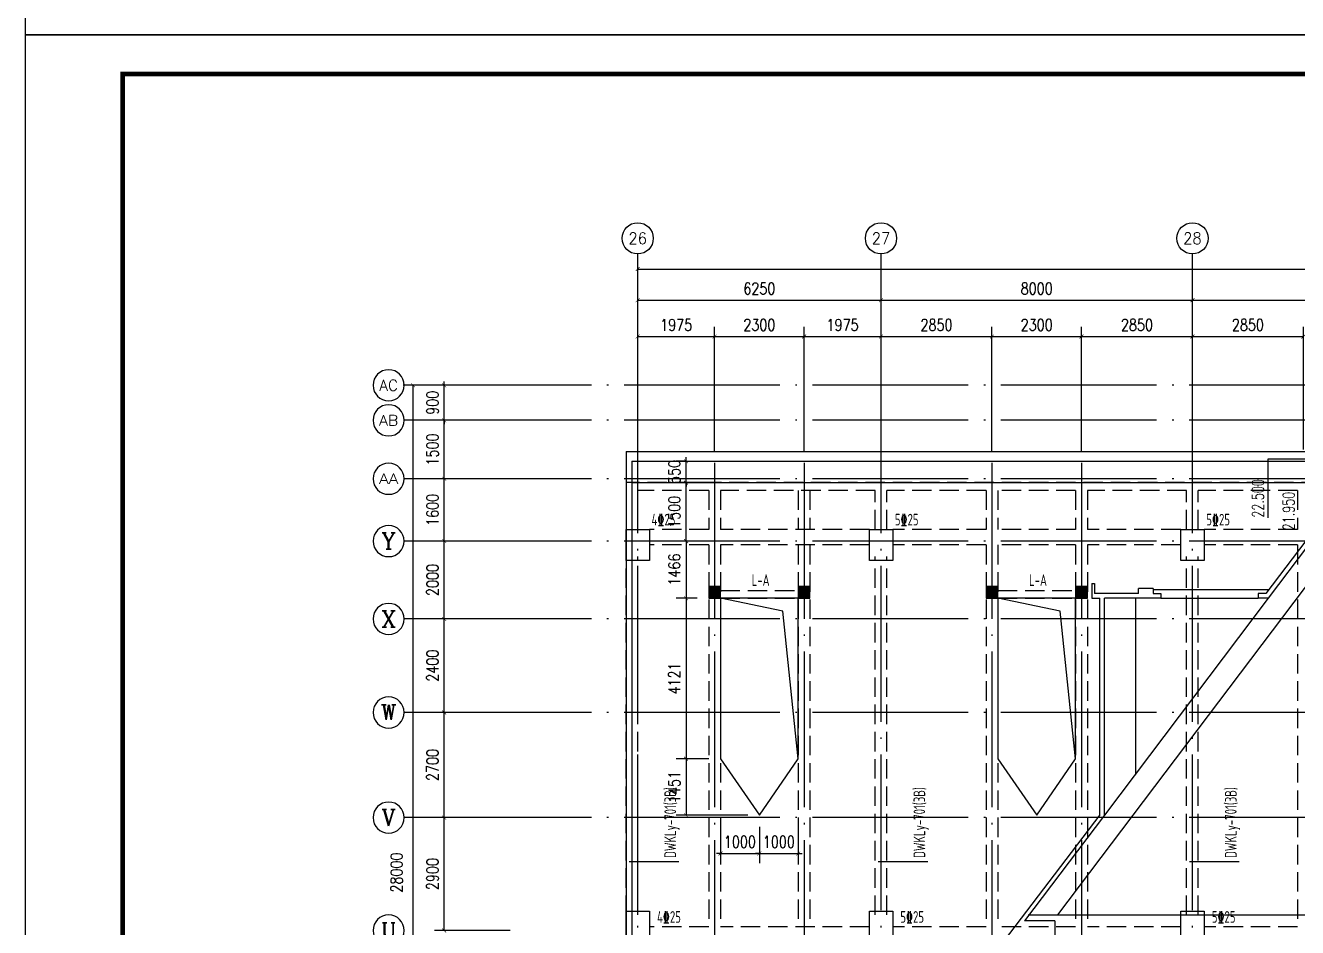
# Model space of a CAD drawing. Header units: millimetres. Extents: x 2998490 to 15040601, y 444546 to 7822218.
# Drawn here: x 14841995 to 14874672, y 7462848 to 7486009 of the extents above; entities that cross this region are included whole.
import ezdxf
from ezdxf.enums import TextEntityAlignment as Align

# ---------------------------------------------------------------- set-up
doc = ezdxf.new("R2010")
doc.units = ezdxf.units.MM
doc.header["$LTSCALE"] = 2000
doc.linetypes.add('DASH', pattern=[0.35, 0.25, -0.1])
doc.linetypes.add('DOTE', pattern=[2.42, 2, -0.2, 0.02, -0.2])
for name, color, linetype in [('3-AXIS', 3, 'Continuous'), ('3-AXIS_TEXT', 7, 'Continuous'), ('3-ban', 84, 'Continuous'), ('3-column-DOWN', 232, 'Continuous'), ('3-dote', 43, 'DOTE'), ('3-liang-rein-X', 54, 'Continuous'), ('3-liang-R截面-X', 50, 'Continuous'), ('3-liang-R截面-Y', 70, 'Continuous'), ('3-liang-s-1', 44, 'Continuous'), ('3-liang-xu', 120, 'DASH'), ('AXIS', 3, 'Continuous'), ('AXIS_TEXT', 7, 'Continuous'), ('图框', 7, 'Continuous')]:
    doc.layers.add(name, color=color, linetype=linetype)
doc.layers.add('3-零部件', color=73, linetype='Continuous', lineweight=5)
doc.styles.add('_TCH_AXIS', font='COMPLEX', dxfattribs={"bigfont": 'GBCBIG'})
doc.styles.add('_TCH_DIM', font='SIMPLEX', dxfattribs={"bigfont": 'GBCBIG'})
doc.styles.add('COMPLEX', font='COMPLEX')
doc.styles.add('DIM_FONT', font='SIMPLEX', dxfattribs={"width": 0.8, "bigfont": 'HZTXT'})
doc.styles.add('TSSD_Rein', font='Tssdeng.shx', dxfattribs={"width": 0.7, "bigfont": 'hztxt.shx'})
doc.dimstyles.new('DIMN100', dxfattribs={"dimtxt": 300, "dimasz": 100, "dimexe": 250, "dimexo": 300, "dimgap": 150, "dimtad": 1, "dimdec": 0, "dimzin": 0, "dimdsep": 46, "dimtxsty": 'DIM_FONT', "dimblk": 'ARCHTICK', "dimcen": 0.09, "dimclrt": 7, "dimazin": 2, "dimtfac": 1, "dimtdec": 0, "dimtix": 1, "dimtmove": 2, "dimatfit": 3, "dimldrblk": 'ARCHTICK', "dimfxl": 0, "dimtolj": 1, "dimtzin": 0, "dimarcsym": 0})

# ---------------------------------------------------------------- blocks, each defined once
blk = doc.blocks.new('TJAD_TK_A0')
at = {"layer": '图框'}
for p, q in [((2162, 399.3), (973, 399.3)), ((973, -441.7), (973, 399.3)), ((973, -441.7), (2162, -441.7))]:
    blk.add_line(p, q, dxfattribs=at)
at = {"layer": '图框', "const_width": 1.2}
blk.add_lwpolyline([(2152, -431.7), (2152, 389.3), (998, 389.3), (998, -431.7)], close=True, dxfattribs=at)
blk = doc.blocks.new('_ArchTick')
at = {"color": 0, "linetype": 'ByBlock', "const_width": 0.15}
blk.add_lwpolyline([(-0.5, -0.5), (0.5, 0.5)], dxfattribs=at)
blk = doc.blocks.new('*D717')
at = {"layer": 'AXIS', "color": 0, "lineweight": -2}
for p, q in [((14854449, 7465670), (14852501, 7465670)), ((14852751, 7462771), (14852751, 7465670)), ((14854449, 7462771), (14852501, 7462771))]:
    blk.add_line(p, q, dxfattribs=at)
at = {"layer": 'Defpoints', "color": 0}
for p in [(14852751, 7465670), (14854749, 7465670), (14854749, 7462771)]:
    blk.add_point(p, dxfattribs=at)
at = {"layer": 'AXIS', "color": 0, "lineweight": -2, "xscale": 100, "yscale": 100, "zscale": 100}
for p, rotation in [((14852751, 7465670), 90), ((14852751, 7462771), 270)]:
    blk.add_blockref('_ArchTick', p, dxfattribs=dict(at, rotation=rotation))
at = {"layer": 'AXIS', "color": 7, "insert": (14852451, 7464221), "char_height": 300, "attachment_point": 5, "rotation": 90, "style": 'DIM_FONT'}
blk.add_mtext('\\A1;2900', dxfattribs=at)
blk = doc.blocks.new('*D718')
at = {"layer": 'AXIS', "color": 0, "lineweight": -2}
for p, q in [((14854449, 7468371), (14852501, 7468371)), ((14852751, 7465670), (14852751, 7468371)), ((14854449, 7465670), (14852501, 7465670))]:
    blk.add_line(p, q, dxfattribs=at)
at = {"layer": 'Defpoints', "color": 0}
for p in [(14852751, 7468371), (14854749, 7468371), (14854749, 7465670)]:
    blk.add_point(p, dxfattribs=at)
at = {"layer": 'AXIS', "color": 0, "lineweight": -2, "xscale": 100, "yscale": 100, "zscale": 100}
for p, rotation in [((14852751, 7468371), 90), ((14852751, 7465670), 270)]:
    blk.add_blockref('_ArchTick', p, dxfattribs=dict(at, rotation=rotation))
at = {"layer": 'AXIS', "color": 7, "insert": (14852451, 7467021), "char_height": 300, "attachment_point": 5, "rotation": 90, "style": 'DIM_FONT'}
blk.add_mtext('\\A1;2700', dxfattribs=at)
blk = doc.blocks.new('*D719')
at = {"layer": 'AXIS', "color": 0, "lineweight": -2}
for p, q in [((14854449, 7470771), (14852501, 7470771)), ((14852751, 7468371), (14852751, 7470771)), ((14854449, 7468371), (14852501, 7468371))]:
    blk.add_line(p, q, dxfattribs=at)
at = {"layer": 'Defpoints', "color": 0}
for p in [(14852751, 7470771), (14854749, 7470771), (14854749, 7468371)]:
    blk.add_point(p, dxfattribs=at)
at = {"layer": 'AXIS', "color": 0, "lineweight": -2, "xscale": 100, "yscale": 100, "zscale": 100}
for p, rotation in [((14852751, 7470771), 90), ((14852751, 7468371), 270)]:
    blk.add_blockref('_ArchTick', p, dxfattribs=dict(at, rotation=rotation))
at = {"layer": 'AXIS', "color": 7, "insert": (14852451, 7469571), "char_height": 300, "attachment_point": 5, "rotation": 90, "style": 'DIM_FONT'}
blk.add_mtext('\\A1;2400', dxfattribs=at)
blk = doc.blocks.new('*D720')
at = {"layer": 'AXIS', "color": 0, "lineweight": -2}
for p, q in [((14854449, 7472771), (14852501, 7472771)), ((14852751, 7470771), (14852751, 7472771)), ((14854449, 7470771), (14852501, 7470771))]:
    blk.add_line(p, q, dxfattribs=at)
at = {"layer": 'Defpoints', "color": 0}
for p in [(14852751, 7472771), (14854749, 7472771), (14854749, 7470771)]:
    blk.add_point(p, dxfattribs=at)
at = {"layer": 'AXIS', "color": 0, "lineweight": -2, "xscale": 100, "yscale": 100, "zscale": 100}
for p, rotation in [((14852751, 7472771), 90), ((14852751, 7470771), 270)]:
    blk.add_blockref('_ArchTick', p, dxfattribs=dict(at, rotation=rotation))
at = {"layer": 'AXIS', "color": 7, "insert": (14852451, 7471771), "char_height": 300, "attachment_point": 5, "rotation": 90, "style": 'DIM_FONT'}
blk.add_mtext('\\A1;2000', dxfattribs=at)
blk = doc.blocks.new('*D721')
at = {"layer": 'AXIS', "color": 0, "lineweight": -2}
for p, q in [((14854449, 7474371), (14852501, 7474371)), ((14852751, 7472771), (14852751, 7474371)), ((14854449, 7472771), (14852501, 7472771))]:
    blk.add_line(p, q, dxfattribs=at)
at = {"layer": 'Defpoints', "color": 0}
for p in [(14852751, 7474371), (14854749, 7474371), (14854749, 7472771)]:
    blk.add_point(p, dxfattribs=at)
at = {"layer": 'AXIS', "color": 0, "lineweight": -2, "xscale": 100, "yscale": 100, "zscale": 100}
for p, rotation in [((14852751, 7474371), 90), ((14852751, 7472771), 270)]:
    blk.add_blockref('_ArchTick', p, dxfattribs=dict(at, rotation=rotation))
at = {"layer": 'AXIS', "color": 7, "insert": (14852451, 7473571), "char_height": 300, "attachment_point": 5, "rotation": 90, "style": 'DIM_FONT'}
blk.add_mtext('\\A1;1600', dxfattribs=at)
blk = doc.blocks.new('*D722')
at = {"layer": 'AXIS', "color": 0, "lineweight": -2}
for p, q in [((14854449, 7475871), (14852501, 7475871)), ((14852751, 7474371), (14852751, 7475871)), ((14854449, 7474371), (14852501, 7474371))]:
    blk.add_line(p, q, dxfattribs=at)
at = {"layer": 'Defpoints', "color": 0}
for p in [(14852751, 7475871), (14854749, 7475871), (14854749, 7474371)]:
    blk.add_point(p, dxfattribs=at)
at = {"layer": 'AXIS', "color": 0, "lineweight": -2, "xscale": 100, "yscale": 100, "zscale": 100}
for p, rotation in [((14852751, 7475871), 90), ((14852751, 7474371), 270)]:
    blk.add_blockref('_ArchTick', p, dxfattribs=dict(at, rotation=rotation))
at = {"layer": 'AXIS', "color": 7, "insert": (14852451, 7475121), "char_height": 300, "attachment_point": 5, "rotation": 90, "style": 'DIM_FONT'}
blk.add_mtext('\\A1;1500', dxfattribs=at)
blk = doc.blocks.new('*D723')
at = {"layer": 'AXIS', "color": 0, "lineweight": -2}
for p, q in [((14854449, 7476771), (14852501, 7476771)), ((14852751, 7476771), (14852751, 7476871)), ((14852751, 7475871), (14852751, 7476771)), ((14854449, 7475871), (14852501, 7475871)), ((14852751, 7475871), (14852751, 7475771))]:
    blk.add_line(p, q, dxfattribs=at)
at = {"layer": 'Defpoints', "color": 0}
for p in [(14852751, 7476771), (14854749, 7476771), (14854749, 7475871)]:
    blk.add_point(p, dxfattribs=at)
at = {"layer": 'AXIS', "color": 0, "lineweight": -2, "xscale": 100, "yscale": 100, "zscale": 100}
for p, rotation in [((14852751, 7476771), 270), ((14852751, 7475871), 90)]:
    blk.add_blockref('_ArchTick', p, dxfattribs=dict(at, rotation=rotation))
at = {"layer": 'AXIS', "color": 7, "insert": (14852451, 7476321), "char_height": 300, "attachment_point": 5, "rotation": 90, "style": 'DIM_FONT'}
blk.add_mtext('\\A1;900', dxfattribs=at)
blk = doc.blocks.new('*D724')
at = {"layer": 'AXIS', "color": 0, "lineweight": -2}
for p, q in [((14855249, 7476771), (14851701, 7476771)), ((14851951, 7448771), (14851951, 7476771)), ((14855249, 7448771), (14851701, 7448771))]:
    blk.add_line(p, q, dxfattribs=at)
at = {"layer": 'Defpoints', "color": 0}
for p in [(14851951, 7476771), (14855549, 7476771), (14855549, 7448771)]:
    blk.add_point(p, dxfattribs=at)
at = {"layer": 'AXIS', "color": 0, "lineweight": -2, "xscale": 100, "yscale": 100, "zscale": 100}
for p, rotation in [((14851951, 7476771), 90), ((14851951, 7448771), 270)]:
    blk.add_blockref('_ArchTick', p, dxfattribs=dict(at, rotation=rotation))
at = {"layer": 'AXIS', "color": 7, "insert": (14851528, 7464260), "char_height": 300, "attachment_point": 5, "rotation": 90, "style": 'DIM_FONT'}
blk.add_mtext('\\A1;28000', dxfattribs=at)
blk = doc.blocks.new('*D725')
at = {"layer": 'AXIS', "color": 0, "lineweight": -2}
for p, q in [((14857722, 7477814), (14857722, 7479205)), ((14857722, 7478955), (14863972, 7478955)), ((14863972, 7477814), (14863972, 7479205))]:
    blk.add_line(p, q, dxfattribs=at)
at = {"layer": 'Defpoints', "color": 0}
for p in [(14863972, 7478955), (14857722, 7477514), (14863972, 7477514)]:
    blk.add_point(p, dxfattribs=at)
at = {"layer": 'AXIS', "color": 0, "lineweight": -2, "xscale": 100, "yscale": 100, "zscale": 100, "rotation": 180}
blk.add_blockref('_ArchTick', (14857722, 7478955), dxfattribs=at)
at = {"layer": 'AXIS', "color": 0, "lineweight": -2, "xscale": 100, "yscale": 100, "zscale": 100}
blk.add_blockref('_ArchTick', (14863972, 7478955), dxfattribs=at)
at = {"layer": 'AXIS', "color": 7, "insert": (14860847, 7479255), "char_height": 300, "attachment_point": 5, "style": 'DIM_FONT'}
blk.add_mtext('\\A1;6250', dxfattribs=at)
blk = doc.blocks.new('*D726')
at = {"layer": 'AXIS', "color": 0, "lineweight": -2}
for p, q in [((14863972, 7477814), (14863972, 7479205)), ((14863972, 7478955), (14871972, 7478955)), ((14871972, 7477814), (14871972, 7479205))]:
    blk.add_line(p, q, dxfattribs=at)
at = {"layer": 'Defpoints', "color": 0}
for p in [(14871972, 7478955), (14863972, 7477514), (14871972, 7477514)]:
    blk.add_point(p, dxfattribs=at)
at = {"layer": 'AXIS', "color": 0, "lineweight": -2, "xscale": 100, "yscale": 100, "zscale": 100, "rotation": 180}
blk.add_blockref('_ArchTick', (14863972, 7478955), dxfattribs=at)
at = {"layer": 'AXIS', "color": 0, "lineweight": -2, "xscale": 100, "yscale": 100, "zscale": 100}
blk.add_blockref('_ArchTick', (14871972, 7478955), dxfattribs=at)
at = {"layer": 'AXIS', "color": 7, "insert": (14867972, 7479255), "char_height": 300, "attachment_point": 5, "style": 'DIM_FONT'}
blk.add_mtext('\\A1;8000', dxfattribs=at)
blk = doc.blocks.new('*D727')
at = {"layer": 'AXIS', "color": 0, "lineweight": -2}
for p, q in [((14871972, 7477814), (14871972, 7479205)), ((14871972, 7478955), (14879972, 7478955)), ((14879972, 7477814), (14879972, 7479205))]:
    blk.add_line(p, q, dxfattribs=at)
at = {"layer": 'Defpoints', "color": 0}
for p in [(14879972, 7478955), (14871972, 7477514), (14879972, 7477514)]:
    blk.add_point(p, dxfattribs=at)
at = {"layer": 'AXIS', "color": 0, "lineweight": -2, "xscale": 100, "yscale": 100, "zscale": 100, "rotation": 180}
blk.add_blockref('_ArchTick', (14871972, 7478955), dxfattribs=at)
at = {"layer": 'AXIS', "color": 0, "lineweight": -2, "xscale": 100, "yscale": 100, "zscale": 100}
blk.add_blockref('_ArchTick', (14879972, 7478955), dxfattribs=at)
at = {"layer": 'AXIS', "color": 7, "insert": (14875972, 7479255), "char_height": 300, "attachment_point": 5, "style": 'DIM_FONT'}
blk.add_mtext('\\A1;8000', dxfattribs=at)
blk = doc.blocks.new('*D739')
at = {"layer": 'AXIS', "color": 0, "lineweight": -2}
for p, q in [((14857722, 7477014), (14857722, 7480005)), ((14933972, 7477014), (14933972, 7480005)), ((14857722, 7479755), (14933972, 7479755))]:
    blk.add_line(p, q, dxfattribs=at)
at = {"layer": 'Defpoints', "color": 0}
for p in [(14933972, 7479755), (14857722, 7476714), (14933972, 7476714)]:
    blk.add_point(p, dxfattribs=at)
at = {"layer": 'AXIS', "color": 0, "lineweight": -2, "xscale": 100, "yscale": 100, "zscale": 100, "rotation": 180}
blk.add_blockref('_ArchTick', (14857722, 7479755), dxfattribs=at)
at = {"layer": 'AXIS', "color": 0, "lineweight": -2, "xscale": 100, "yscale": 100, "zscale": 100}
blk.add_blockref('_ArchTick', (14933972, 7479755), dxfattribs=at)
at = {"layer": 'AXIS', "color": 7, "insert": (14895847, 7480055), "char_height": 300, "attachment_point": 5, "style": 'DIM_FONT'}
blk.add_mtext('\\A1;76250', dxfattribs=at)
blk = doc.blocks.new('_AXISO')
blk.add_circle((0, 0), 0.5)
at = {"layer": '3-AXIS_TEXT', "style": 'COMPLEX', "width": 1.041667}
blk.add_attdef('A', text='', height=0.56, dxfattribs=at).set_placement((-0.25, -0.28), (0.25, -0.28), align=Align.FIT)
blk = doc.blocks.new('*D876')
at = {"layer": '3-ban', "color": 0, "lineweight": -2}
for p, q in [((14859241, 7472771), (14858714, 7472771)), ((14858964, 7472771), (14858964, 7471304)), ((14859247, 7471304), (14858714, 7471304))]:
    blk.add_line(p, q, dxfattribs=at)
at = {"layer": 'Defpoints', "color": 0}
for p in [(14859541, 7472771), (14858964, 7471304), (14859547, 7471304)]:
    blk.add_point(p, dxfattribs=at)
at = {"layer": '3-ban', "color": 0, "lineweight": -2, "xscale": 100, "yscale": 100, "zscale": 100}
for p, rotation in [((14858964, 7472771), 90), ((14858964, 7471304), 270)]:
    blk.add_blockref('_ArchTick', p, dxfattribs=dict(at, rotation=rotation))
at = {"layer": '3-ban', "color": 7, "insert": (14858664, 7472038), "char_height": 300, "attachment_point": 5, "rotation": 90, "style": 'DIM_FONT'}
blk.add_mtext('\\A1;1466', dxfattribs=at)
blk = doc.blocks.new('*D877')
at = {"layer": '3-ban', "color": 0, "lineweight": -2}
for p, q in [((14859247, 7471304), (14858714, 7471304)), ((14858964, 7471304), (14858964, 7467183)), ((14859547, 7467183), (14858714, 7467183))]:
    blk.add_line(p, q, dxfattribs=at)
at = {"layer": 'Defpoints', "color": 0}
for p in [(14859547, 7471304), (14858964, 7467183), (14859847, 7467183)]:
    blk.add_point(p, dxfattribs=at)
at = {"layer": '3-ban', "color": 0, "lineweight": -2, "xscale": 100, "yscale": 100, "zscale": 100}
for p, rotation in [((14858964, 7471304), 90), ((14858964, 7467183), 270)]:
    blk.add_blockref('_ArchTick', p, dxfattribs=dict(at, rotation=rotation))
at = {"layer": '3-ban', "color": 7, "insert": (14858664, 7469244), "char_height": 300, "attachment_point": 5, "rotation": 90, "style": 'DIM_FONT'}
blk.add_mtext('\\A1;4121', dxfattribs=at)
blk = doc.blocks.new('*D878')
at = {"layer": '3-ban', "color": 0, "lineweight": -2}
for p, q in [((14859547, 7467183), (14858714, 7467183)), ((14858964, 7467183), (14858964, 7465732)), ((14860547, 7465732), (14858714, 7465732))]:
    blk.add_line(p, q, dxfattribs=at)
at = {"layer": 'Defpoints', "color": 0}
for p in [(14859847, 7467183), (14858964, 7465732), (14860847, 7465732)]:
    blk.add_point(p, dxfattribs=at)
at = {"layer": '3-ban', "color": 0, "lineweight": -2, "xscale": 100, "yscale": 100, "zscale": 100}
for p, rotation in [((14858964, 7467183), 90), ((14858964, 7465732), 270)]:
    blk.add_blockref('_ArchTick', p, dxfattribs=dict(at, rotation=rotation))
at = {"layer": '3-ban', "color": 7, "insert": (14858664, 7466458), "char_height": 300, "attachment_point": 5, "rotation": 90, "style": 'DIM_FONT'}
blk.add_mtext('\\A1;1451', dxfattribs=at)
blk = doc.blocks.new('*D879')
at = {"layer": '3-ban', "color": 0, "lineweight": -2}
for p, q in [((14859847, 7465432), (14859847, 7464499)), ((14860847, 7465432), (14860847, 7464499)), ((14859847, 7464749), (14859747, 7464749)), ((14859847, 7464749), (14860847, 7464749)), ((14860847, 7464749), (14860947, 7464749))]:
    blk.add_line(p, q, dxfattribs=at)
at = {"layer": 'Defpoints', "color": 0}
for p in [(14859847, 7465732), (14860847, 7465732), (14860847, 7464749)]:
    blk.add_point(p, dxfattribs=at)
at = {"layer": '3-ban', "color": 0, "lineweight": -2, "xscale": 100, "yscale": 100, "zscale": 100}
blk.add_blockref('_ArchTick', (14859847, 7464749), dxfattribs=at)
at = {"layer": '3-ban', "color": 0, "lineweight": -2, "xscale": 100, "yscale": 100, "zscale": 100, "rotation": 180}
blk.add_blockref('_ArchTick', (14860847, 7464749), dxfattribs=at)
at = {"layer": '3-ban', "color": 7, "insert": (14860347, 7465049), "char_height": 300, "attachment_point": 5, "style": 'DIM_FONT'}
blk.add_mtext('\\A1;1000', dxfattribs=at)
blk = doc.blocks.new('*D880')
at = {"layer": '3-ban', "color": 0, "lineweight": -2}
for p, q in [((14860847, 7465432), (14860847, 7464499)), ((14861847, 7465202), (14861847, 7464499)), ((14860847, 7464749), (14860747, 7464749)), ((14860847, 7464749), (14861847, 7464749)), ((14861847, 7464749), (14861947, 7464749))]:
    blk.add_line(p, q, dxfattribs=at)
at = {"layer": 'Defpoints', "color": 0}
for p in [(14860847, 7465732), (14861847, 7465502), (14861847, 7464749)]:
    blk.add_point(p, dxfattribs=at)
at = {"layer": '3-ban', "color": 0, "lineweight": -2, "xscale": 100, "yscale": 100, "zscale": 100}
blk.add_blockref('_ArchTick', (14860847, 7464749), dxfattribs=at)
at = {"layer": '3-ban', "color": 0, "lineweight": -2, "xscale": 100, "yscale": 100, "zscale": 100, "rotation": 180}
blk.add_blockref('_ArchTick', (14861847, 7464749), dxfattribs=at)
at = {"layer": '3-ban', "color": 7, "insert": (14861347, 7465049), "char_height": 300, "attachment_point": 5, "style": 'DIM_FONT'}
blk.add_mtext('\\A1;1000', dxfattribs=at)
blk = doc.blocks.new('*D1574')
at = {"layer": '3-零部件', "color": 0, "lineweight": -2}
for p, q in [((14857722, 7476171), (14857722, 7478272)), ((14857722, 7478022), (14859697, 7478022)), ((14859697, 7475076), (14859697, 7478272))]:
    blk.add_line(p, q, dxfattribs=at)
at = {"layer": 'Defpoints', "color": 0}
for p in [(14859697, 7478022), (14857722, 7475871), (14859697, 7474776)]:
    blk.add_point(p, dxfattribs=at)
at = {"layer": '3-零部件', "color": 0, "lineweight": -2, "xscale": 100, "yscale": 100, "zscale": 100, "rotation": 180}
blk.add_blockref('_ArchTick', (14857722, 7478022), dxfattribs=at)
at = {"layer": '3-零部件', "color": 0, "lineweight": -2, "xscale": 100, "yscale": 100, "zscale": 100}
blk.add_blockref('_ArchTick', (14859697, 7478022), dxfattribs=at)
at = {"layer": '3-零部件', "color": 7, "insert": (14858710, 7478322), "char_height": 300, "attachment_point": 5, "style": 'DIM_FONT'}
blk.add_mtext('\\A1;1975', dxfattribs=at)
blk = doc.blocks.new('*D1575')
at = {"layer": '3-零部件', "color": 0, "lineweight": -2}
for p, q in [((14859697, 7475076), (14859697, 7478272)), ((14859697, 7478022), (14861997, 7478022)), ((14861997, 7475076), (14861997, 7478272))]:
    blk.add_line(p, q, dxfattribs=at)
at = {"layer": 'Defpoints', "color": 0}
for p in [(14861997, 7478022), (14859697, 7474776), (14861997, 7474776)]:
    blk.add_point(p, dxfattribs=at)
at = {"layer": '3-零部件', "color": 0, "lineweight": -2, "xscale": 100, "yscale": 100, "zscale": 100, "rotation": 180}
blk.add_blockref('_ArchTick', (14859697, 7478022), dxfattribs=at)
at = {"layer": '3-零部件', "color": 0, "lineweight": -2, "xscale": 100, "yscale": 100, "zscale": 100}
blk.add_blockref('_ArchTick', (14861997, 7478022), dxfattribs=at)
at = {"layer": '3-零部件', "color": 7, "insert": (14860847, 7478322), "char_height": 300, "attachment_point": 5, "style": 'DIM_FONT'}
blk.add_mtext('\\A1;2300', dxfattribs=at)
blk = doc.blocks.new('*D1576')
at = {"layer": '3-零部件', "color": 0, "lineweight": -2}
for p, q in [((14861997, 7475076), (14861997, 7478272)), ((14861997, 7478022), (14863972, 7478022)), ((14863972, 7475076), (14863972, 7478272))]:
    blk.add_line(p, q, dxfattribs=at)
at = {"layer": 'Defpoints', "color": 0}
for p in [(14863972, 7478022), (14861997, 7474776), (14863972, 7474776)]:
    blk.add_point(p, dxfattribs=at)
at = {"layer": '3-零部件', "color": 0, "lineweight": -2, "xscale": 100, "yscale": 100, "zscale": 100, "rotation": 180}
blk.add_blockref('_ArchTick', (14861997, 7478022), dxfattribs=at)
at = {"layer": '3-零部件', "color": 0, "lineweight": -2, "xscale": 100, "yscale": 100, "zscale": 100}
blk.add_blockref('_ArchTick', (14863972, 7478022), dxfattribs=at)
at = {"layer": '3-零部件', "color": 7, "insert": (14862985, 7478322), "char_height": 300, "attachment_point": 5, "style": 'DIM_FONT'}
blk.add_mtext('\\A1;1975', dxfattribs=at)
blk = doc.blocks.new('*D1577')
at = {"layer": '3-零部件', "color": 0, "lineweight": -2}
for p, q in [((14863972, 7475076), (14863972, 7478272)), ((14863972, 7478022), (14866822, 7478022)), ((14866822, 7475076), (14866822, 7478272))]:
    blk.add_line(p, q, dxfattribs=at)
at = {"layer": 'Defpoints', "color": 0}
for p in [(14866822, 7478022), (14863972, 7474776), (14866822, 7474776)]:
    blk.add_point(p, dxfattribs=at)
at = {"layer": '3-零部件', "color": 0, "lineweight": -2, "xscale": 100, "yscale": 100, "zscale": 100, "rotation": 180}
blk.add_blockref('_ArchTick', (14863972, 7478022), dxfattribs=at)
at = {"layer": '3-零部件', "color": 0, "lineweight": -2, "xscale": 100, "yscale": 100, "zscale": 100}
blk.add_blockref('_ArchTick', (14866822, 7478022), dxfattribs=at)
at = {"layer": '3-零部件', "color": 7, "insert": (14865397, 7478322), "char_height": 300, "attachment_point": 5, "style": 'DIM_FONT'}
blk.add_mtext('\\A1;2850', dxfattribs=at)
blk = doc.blocks.new('*D1578')
at = {"layer": '3-零部件', "color": 0, "lineweight": -2}
for p, q in [((14866822, 7475076), (14866822, 7478272)), ((14866822, 7478022), (14869122, 7478022)), ((14869122, 7475076), (14869122, 7478272))]:
    blk.add_line(p, q, dxfattribs=at)
at = {"layer": 'Defpoints', "color": 0}
for p in [(14869122, 7478022), (14866822, 7474776), (14869122, 7474776)]:
    blk.add_point(p, dxfattribs=at)
at = {"layer": '3-零部件', "color": 0, "lineweight": -2, "xscale": 100, "yscale": 100, "zscale": 100, "rotation": 180}
blk.add_blockref('_ArchTick', (14866822, 7478022), dxfattribs=at)
at = {"layer": '3-零部件', "color": 0, "lineweight": -2, "xscale": 100, "yscale": 100, "zscale": 100}
blk.add_blockref('_ArchTick', (14869122, 7478022), dxfattribs=at)
at = {"layer": '3-零部件', "color": 7, "insert": (14867972, 7478322), "char_height": 300, "attachment_point": 5, "style": 'DIM_FONT'}
blk.add_mtext('\\A1;2300', dxfattribs=at)
blk = doc.blocks.new('*D1579')
at = {"layer": '3-零部件', "color": 0, "lineweight": -2}
for p, q in [((14869122, 7475076), (14869122, 7478272)), ((14869122, 7478022), (14871972, 7478022)), ((14871972, 7475121), (14871972, 7478272))]:
    blk.add_line(p, q, dxfattribs=at)
at = {"layer": 'Defpoints', "color": 0}
for p in [(14871972, 7478022), (14869122, 7474776), (14871972, 7474821)]:
    blk.add_point(p, dxfattribs=at)
at = {"layer": '3-零部件', "color": 0, "lineweight": -2, "xscale": 100, "yscale": 100, "zscale": 100, "rotation": 180}
blk.add_blockref('_ArchTick', (14869122, 7478022), dxfattribs=at)
at = {"layer": '3-零部件', "color": 0, "lineweight": -2, "xscale": 100, "yscale": 100, "zscale": 100}
blk.add_blockref('_ArchTick', (14871972, 7478022), dxfattribs=at)
at = {"layer": '3-零部件', "color": 7, "insert": (14870547, 7478322), "char_height": 300, "attachment_point": 5, "style": 'DIM_FONT'}
blk.add_mtext('\\A1;2850', dxfattribs=at)
blk = doc.blocks.new('*D1580')
at = {"layer": '3-零部件', "color": 0, "lineweight": -2}
for p, q in [((14871972, 7475121), (14871972, 7478272)), ((14871972, 7478022), (14874822, 7478022)), ((14874822, 7475121), (14874822, 7478272))]:
    blk.add_line(p, q, dxfattribs=at)
at = {"layer": 'Defpoints', "color": 0}
for p in [(14874822, 7478022), (14871972, 7474821), (14874822, 7474821)]:
    blk.add_point(p, dxfattribs=at)
at = {"layer": '3-零部件', "color": 0, "lineweight": -2, "xscale": 100, "yscale": 100, "zscale": 100, "rotation": 180}
blk.add_blockref('_ArchTick', (14871972, 7478022), dxfattribs=at)
at = {"layer": '3-零部件', "color": 0, "lineweight": -2, "xscale": 100, "yscale": 100, "zscale": 100}
blk.add_blockref('_ArchTick', (14874822, 7478022), dxfattribs=at)
at = {"layer": '3-零部件', "color": 7, "insert": (14873397, 7478322), "char_height": 300, "attachment_point": 5, "style": 'DIM_FONT'}
blk.add_mtext('\\A1;2850', dxfattribs=at)
blk = doc.blocks.new('*D1598')
at = {"layer": '3-ban', "color": 0, "lineweight": -2}
for p, q in [((14859397, 7474271), (14858714, 7474271)), ((14858964, 7472771), (14858964, 7474271)), ((14859397, 7472771), (14858714, 7472771))]:
    blk.add_line(p, q, dxfattribs=at)
at = {"layer": 'Defpoints', "color": 0}
for p in [(14858964, 7474271), (14859697, 7474271), (14859697, 7472771)]:
    blk.add_point(p, dxfattribs=at)
at = {"layer": '3-ban', "color": 0, "lineweight": -2, "xscale": 100, "yscale": 100, "zscale": 100}
for p, rotation in [((14858964, 7474271), 90), ((14858964, 7472771), 270)]:
    blk.add_blockref('_ArchTick', p, dxfattribs=dict(at, rotation=rotation))
at = {"layer": '3-ban', "color": 7, "insert": (14858664, 7473521), "char_height": 300, "attachment_point": 5, "rotation": 90, "style": 'DIM_FONT'}
blk.add_mtext('\\A1;1500', dxfattribs=at)
blk = doc.blocks.new('*D1599')
at = {"layer": '3-ban', "color": 0, "lineweight": -2}
for p, q in [((14858950, 7474821), (14858714, 7474821)), ((14858964, 7474821), (14858964, 7474921)), ((14858964, 7474271), (14858964, 7474821)), ((14859397, 7474271), (14858714, 7474271)), ((14858964, 7474271), (14858964, 7474171))]:
    blk.add_line(p, q, dxfattribs=at)
at = {"layer": 'Defpoints', "color": 0}
for p in [(14858964, 7474821), (14859250, 7474821), (14859697, 7474271)]:
    blk.add_point(p, dxfattribs=at)
at = {"layer": '3-ban', "color": 0, "lineweight": -2, "xscale": 100, "yscale": 100, "zscale": 100}
for p, rotation in [((14858964, 7474821), 270), ((14858964, 7474271), 90)]:
    blk.add_blockref('_ArchTick', p, dxfattribs=dict(at, rotation=rotation))
at = {"layer": '3-ban', "color": 7, "insert": (14858664, 7474546), "char_height": 300, "attachment_point": 5, "rotation": 90, "style": 'DIM_FONT'}
blk.add_mtext('\\A1;550', dxfattribs=at)
blk = doc.blocks.new('wp')
at = {"layer": '3-ban', "color": 2}
for p, q in [((14077611, 7456362), (14072636, 7460141)), ((14074886, 7457515), (14074886, 7458290)), ((14077597, 7456242), (14074886, 7458290)), ((14074886, 7457515), (14074486, 7457515)), ((14083169, 7456562), (14083169, 7456362)), ((14083549, 7456562), (14083169, 7456562)), ((14083549, 7456499), (14083289, 7456499)), ((14083289, 7455366), (14083289, 7456499)), ((14083549, 7456562), (14083549, 7456499)), ((14077597, 7456242), (14083169, 7456242)), ((14077611, 7456362), (14083169, 7456362)), ((14083169, 7454791), (14083169, 7456242)), ((14083289, 7455366), (14083419, 7455366)), ((14083419, 7454991), (14083419, 7455366)), ((14083289, 7454791), (14083169, 7454791)), ((14083289, 7454991), (14083289, 7454791)), ((14083419, 7454991), (14083289, 7454991)), ((14083169, 7452032), (14083169, 7452291)), ((14083289, 7452291), (14083169, 7452291)), ((14083289, 7452091), (14083289, 7452291)), ((14084536, 7450999), (14083169, 7452032)), ((14086136, 7449941), (14083289, 7452091))]:
    blk.add_line(p, q, dxfattribs=at)
at = {"layer": '3-ban'}
for p, q in [((14075036, 7458202), (14075036, 7448291)), ((14084536, 7450272), (14075036, 7457450)), ((14083169, 7452032), (14077597, 7456242)), ((14083169, 7455444), (14078653, 7455444)), ((14083169, 7454791), (14083169, 7452291)), ((14083389, 7454991), (14083389, 7452016)), ((14086736, 7452045), (14085236, 7452045)), ((14086736, 7449791), (14086736, 7452045))]:
    blk.add_line(p, q, dxfattribs=at)
at = {"layer": '3-ban', "style": '_TCH_DIM', "width": 0.705882}
for s, p in [('22.500', (14085236, 7452150)), ('21.950', (14084911, 7451361))]:
    blk.add_text(s, height=297.5, dxfattribs=at).set_placement(p)

msp = doc.modelspace()

# ---------------------------------------------------------------- hatches: boundary and pattern name
at = {"layer": '3-ban'}
for points in [[(14859547.2, 7471304.5), (14859847.2, 7471304.5), (14859847.2, 7471604.5), (14859547.2, 7471604.5)], [(14861847.2, 7471304.5), (14862147.2, 7471304.5), (14862147.2, 7471604.5), (14861847.2, 7471604.5)], [(14866672.2, 7471304.5), (14866972.2, 7471304.5), (14866972.2, 7471604.5), (14866672.2, 7471604.5)], [(14868972.2, 7471304.5), (14869272.2, 7471304.5), (14869272.2, 7471604.5), (14868972.2, 7471604.5)]]:
    msp.add_hatch(color=8, dxfattribs=at).paths.add_polyline_path(points)

# ---------------------------------------------------------------- linework, layer by layer
at = {"layer": '3-AXIS', "color": 15, "linetype": 'DOTE'}
for p, q in [((14857722.1, 7448770.8), (14857722.1, 7477425.6)), ((14863972.1, 7448770.8), (14863972.1, 7477425.6)), ((14871972.1, 7448770.8), (14871972.1, 7477425.6)), ((14933972.1, 7476770.8), (14854748.9, 7476770.8)), ((14933972.1, 7475870.8), (14854748.9, 7475870.8)), ((14933972.1, 7474370.8), (14854748.9, 7474370.8)), ((14933972.1, 7472770.8), (14854748.9, 7472770.8)), ((14933972.1, 7470770.8), (14854748.9, 7470770.8)), ((14933972.1, 7468370.8), (14854748.9, 7468370.8)), ((14933972.1, 7465670.8), (14854748.9, 7465670.8))]:
    msp.add_line(p, q, dxfattribs=at)
at = {"layer": '3-ban'}
for points in [[(14859547.2, 7471304.5), (14859847.2, 7471304.5), (14859847.2, 7471604.5), (14859547.2, 7471604.5)], [(14861847.2, 7471304.5), (14862147.2, 7471304.5), (14862147.2, 7471604.5), (14861847.2, 7471604.5)], [(14866672.2, 7471304.5), (14866972.2, 7471304.5), (14866972.2, 7471604.5), (14866672.2, 7471604.5)], [(14868972.2, 7471304.5), (14869272.2, 7471304.5), (14869272.2, 7471604.5), (14868972.2, 7471604.5)]]:
    msp.add_lwpolyline(points, close=True, dxfattribs=at)
at = {"layer": '3-column-DOWN'}
for points in [[(14858022.2, 7472270.8), (14857422.2, 7472270.8), (14857422.2, 7473070.8), (14858022.2, 7473070.8)], [(14864272.2, 7472270.8), (14863672.2, 7472270.8), (14863672.2, 7473070.8), (14864272.2, 7473070.8)], [(14872272.2, 7472270.8), (14871672.2, 7472270.8), (14871672.2, 7473070.8), (14872272.2, 7473070.8)], [(14858022.2, 7462470.8), (14857422.2, 7462470.8), (14857422.2, 7463270.8), (14858022.2, 7463270.8)], [(14864272.2, 7462470.8), (14863672.2, 7462470.8), (14863672.2, 7463270.8), (14864272.2, 7463270.8)], [(14872272.2, 7462470.8), (14871672.2, 7462470.8), (14871672.2, 7463270.8), (14872272.2, 7463270.8)]]:
    msp.add_lwpolyline(points, close=True, dxfattribs=at)
at = {"layer": '3-dote'}
for p, q in [((14859697.1, 7474776), (14859697.1, 7446594.3)), ((14861997.1, 7474776), (14861997.1, 7446594.3)), ((14866822.1, 7474776), (14866822.1, 7446594.3)), ((14869122.1, 7474776), (14869122.1, 7446594.3))]:
    msp.add_line(p, q, dxfattribs=at)
at = {"layer": '3-liang-R截面-Y'}
for p, q in [((14858774.6, 7464532.3), (14857498.7, 7464532.3)), ((14865174.6, 7464532.3), (14863898.7, 7464532.3)), ((14873174.6, 7464532.3), (14871898.7, 7464532.3))]:
    msp.add_line(p, q, dxfattribs=at)
at = {"layer": '3-liang-s-1'}
for p, q in [((14857422.2, 7475070.8), (14857422.2, 7446470.8)), ((14857422.2, 7475070.8), (14922272.1, 7475070.8)), ((14857572.2, 7474820.8), (14857572.2, 7446720.8)), ((14857572.2, 7474820.8), (14922022.2, 7474820.8)), ((14857572.2, 7474270.8), (14921472.2, 7474270.8))]:
    msp.add_line(p, q, dxfattribs=at)
at = {"layer": '3-liang-s-1', "ltscale": 3}
for points in [[(14860847.2, 7465732.3), (14861847.2, 7467183.5), (14861847.2, 7471304.5), (14859847.2, 7471304.5), (14859847.2, 7467183.5)], [(14867972.2, 7465732.3), (14868972.2, 7467183.5), (14868972.2, 7471304.5), (14866972.2, 7471304.5), (14866972.2, 7467183.5)]]:
    msp.add_lwpolyline(points, close=True, dxfattribs=at)
at = {"layer": '3-liang-s-1'}
for points in [[(14861847.2, 7467183.5), (14861450.8, 7470970.5), (14859847.2, 7471304.5)], [(14868972.2, 7467183.5), (14868575.8, 7470970.5), (14866972.2, 7471304.5)]]:
    msp.add_lwpolyline(points, dxfattribs=at)
at = {"layer": '3-liang-xu'}
for p, q in [((14921472.1, 7474270.8), (14857422.2, 7474270.8)), ((14857422.2, 7474270.8), (14857422.2, 7473070.8)), ((14859547.2, 7474070.8), (14857722.2, 7474070.8)), ((14857722.2, 7473070.8), (14857722.2, 7474070.8)), ((14859547.2, 7474070.8), (14859547.2, 7473070.8)), ((14863822.2, 7474070.8), (14859847.2, 7474070.8)), ((14859847.2, 7474070.8), (14859847.2, 7473070.8)), ((14861847.2, 7474070.8), (14861847.2, 7473070.8)), ((14862147.2, 7474070.8), (14862147.2, 7473070.8)), ((14863822.2, 7473070.8), (14863822.2, 7474070.8)), ((14866672.2, 7474070.8), (14864122.2, 7474070.8)), ((14864122.2, 7473070.8), (14864122.2, 7474070.8)), ((14866672.2, 7474070.8), (14866672.2, 7473070.8)), ((14866972.2, 7474070.8), (14866972.2, 7473070.8)), ((14868972.2, 7474070.8), (14866972.2, 7474070.8)), ((14868972.2, 7474070.8), (14868972.2, 7473070.8)), ((14869272.2, 7474070.8), (14869272.2, 7473070.8)), ((14871822.2, 7474070.8), (14869272.2, 7474070.8)), ((14871822.2, 7473070.8), (14871822.2, 7474070.8)), ((14874672.2, 7474070.8), (14872122.2, 7474070.8)), ((14872122.2, 7473070.8), (14872122.2, 7474070.8)), ((14874672.2, 7474070.8), (14874672.2, 7473070.8)), ((14859547.2, 7473070.8), (14858022.2, 7473070.8)), ((14863672.2, 7473070.8), (14859847.2, 7473070.8)), ((14866672.2, 7473070.8), (14864272.2, 7473070.8)), ((14868972.2, 7473070.8), (14866972.2, 7473070.8)), ((14871672.2, 7473070.8), (14869272.2, 7473070.8)), ((14874672.2, 7473070.8), (14872272.2, 7473070.8)), ((14859547.2, 7472670.8), (14858022.2, 7472670.8)), ((14859547.2, 7472670.8), (14859547.2, 7462870.8)), ((14863672.2, 7472670.8), (14859847.2, 7472670.8)), ((14859847.2, 7472670.8), (14859847.2, 7462870.8)), ((14861847.2, 7472670.8), (14861847.2, 7462870.8)), ((14862147.2, 7472670.8), (14862147.2, 7462870.8)), ((14866672.2, 7472670.8), (14864272.2, 7472670.8)), ((14866672.2, 7472670.8), (14866672.2, 7462870.8)), ((14868972.2, 7472670.8), (14866972.2, 7472670.8)), ((14866972.2, 7472670.8), (14866972.2, 7462870.8)), ((14868972.2, 7472670.8), (14868972.2, 7462870.8)), ((14871672.2, 7472670.8), (14869272.2, 7472670.8)), ((14869272.2, 7472670.8), (14869272.2, 7462870.8)), ((14874672.2, 7472670.8), (14872272.2, 7472670.8)), ((14874672.2, 7472670.8), (14874672.2, 7462870.8)), ((14857422.2, 7463170.8), (14857422.2, 7472370.8)), ((14857722.2, 7463170.8), (14857722.2, 7472370.8)), ((14863822.2, 7463170.8), (14863822.2, 7472370.8)), ((14864122.2, 7463170.8), (14864122.2, 7472370.8)), ((14871822.2, 7463170.8), (14871822.2, 7472370.8)), ((14872122.2, 7463170.8), (14872122.2, 7472370.8)), ((14859847.2, 7471504.5), (14861847.2, 7471504.5)), ((14866972.2, 7471504.5), (14868972.2, 7471504.5)), ((14859847.2, 7471304.5), (14861847.2, 7471304.5)), ((14866972.2, 7471304.5), (14868972.2, 7471304.5)), ((14859547.2, 7462870.8), (14858022.2, 7462870.8)), ((14863672.2, 7462870.8), (14859847.2, 7462870.8)), ((14866672.2, 7462870.8), (14864272.2, 7462870.8)), ((14868972.2, 7462870.8), (14866972.2, 7462870.8)), ((14871672.2, 7462870.8), (14869272.2, 7462870.8)), ((14874672.2, 7462870.8), (14872272.2, 7462870.8))]:
    msp.add_line(p, q, dxfattribs=at)
at = {"layer": 'AXIS'}
for p, q in [((14857722.1, 7477514), (14857722.1, 7480143.5)), ((14863972.1, 7477514), (14863972.1, 7480143.5)), ((14871972.1, 7477514), (14871972.1, 7480143.5)), ((14854748.9, 7476770.8), (14851724.4, 7476770.8)), ((14854748.9, 7475870.8), (14851724.4, 7475870.8)), ((14854748.9, 7474370.8), (14851724.4, 7474370.8)), ((14854748.9, 7472770.8), (14851724.4, 7472770.8)), ((14854748.9, 7470770.8), (14851724.4, 7470770.8)), ((14854748.9, 7468370.8), (14851724.4, 7468370.8)), ((14854748.9, 7465670.4), (14851724.4, 7465670.4))]:
    msp.add_line(p, q, dxfattribs=at)

# ---------------------------------------------------------------- block references
at = {"layer": '3-ban', "rotation": 90}
msp.add_blockref('wp', (22325951.7, -6611864.9), dxfattribs=at)
at = {"layer": 'AXIS'}
ref = msp.add_blockref('_AXISO', (14857722.1, 7480543.5), dxfattribs=dict(at, xscale=800, yscale=800, zscale=800))
ref.add_attrib('A', '26', dxfattribs={"layer": 'AXIS_TEXT', "height": 294.28, "style": '_TCH_AXIS'}).set_placement((14857483.9, 7480396.3), (14857960.4, 7480396.3), align=Align.FIT)
ref = msp.add_blockref('_AXISO', (14863972.1, 7480543.5), dxfattribs=dict(at, xscale=800, yscale=800, zscale=800))
ref.add_attrib('A', '27', dxfattribs={"layer": 'AXIS_TEXT', "height": 294.28, "style": '_TCH_AXIS'}).set_placement((14863733.9, 7480396.3), (14864210.4, 7480396.3), align=Align.FIT)
ref = msp.add_blockref('_AXISO', (14871972.1, 7480543.5), dxfattribs=dict(at, xscale=800, yscale=800, zscale=800))
ref.add_attrib('A', '28', dxfattribs={"layer": 'AXIS_TEXT', "height": 294.28, "style": '_TCH_AXIS'}).set_placement((14871733.9, 7480396.3), (14872210.4, 7480396.3), align=Align.FIT)
ref = msp.add_blockref('_AXISO', (14851324.4, 7476770.8), dxfattribs=dict(at, xscale=-800, yscale=800, zscale=800))
ref.add_attrib('A', 'AC', dxfattribs={"layer": 'AXIS_TEXT', "height": 282.17, "style": '_TCH_AXIS'}).set_placement((14851082.5, 7476629.7), (14851566.3, 7476629.7), align=Align.FIT)
ref = msp.add_blockref('_AXISO', (14851324.4, 7475870.8), dxfattribs=dict(at, xscale=-800, yscale=800, zscale=800))
ref.add_attrib('A', 'AB', dxfattribs={"layer": 'AXIS_TEXT', "height": 270.86, "style": '_TCH_AXIS'}).set_placement((14851079.3, 7475735.3), (14851569.5, 7475735.3), align=Align.FIT)
ref = msp.add_blockref('_AXISO', (14851324.4, 7474370.8), dxfattribs=dict(at, xscale=-800, yscale=800, zscale=800))
ref.add_attrib('A', 'AA', dxfattribs={"layer": 'AXIS_TEXT', "height": 265.5, "style": '_TCH_AXIS'}).set_placement((14851077.9, 7474238), (14851570.9, 7474238), align=Align.FIT)
ref = msp.add_blockref('_AXISO', (14851324.4, 7472770.8), dxfattribs=dict(at, xscale=-800, yscale=800, zscale=800))
ref.add_attrib('A', 'Y', dxfattribs={"layer": 'AXIS_TEXT', "height": 415.3, "style": '_TCH_AXIS'}).set_placement((14851136.5, 7472563.1), (14851512.3, 7472563.1), align=Align.FIT)
ref = msp.add_blockref('_AXISO', (14851324.4, 7470770.8), dxfattribs=dict(at, xscale=-800, yscale=800, zscale=800))
ref.add_attrib('A', 'X', dxfattribs={"layer": 'AXIS_TEXT', "height": 425.2, "style": '_TCH_AXIS'}).set_placement((14851142.2, 7470558.2), (14851506.6, 7470558.2), align=Align.FIT)
ref = msp.add_blockref('_AXISO', (14851324.4, 7468370.8), dxfattribs=dict(at, xscale=-800, yscale=800, zscale=800))
ref.add_attrib('A', 'W', dxfattribs={"layer": 'AXIS_TEXT', "height": 386.7, "style": '_TCH_AXIS'}).set_placement((14851121.9, 7468177.4), (14851526.9, 7468177.4), align=Align.FIT)
ref = msp.add_blockref('_AXISO', (14851324.4, 7465670.4), dxfattribs=dict(at, xscale=-800, yscale=800, zscale=800))
ref.add_attrib('A', 'V', dxfattribs={"layer": 'AXIS_TEXT', "height": 425.2, "style": '_TCH_AXIS'}).set_placement((14851142.2, 7465457.8), (14851506.6, 7465457.8), align=Align.FIT)
ref = msp.add_blockref('_AXISO', (14851324.4, 7462770.8), dxfattribs=dict(at, xscale=-800, yscale=800, zscale=800))
ref.add_attrib('A', 'U', dxfattribs={"layer": 'AXIS_TEXT', "height": 405.5, "style": '_TCH_AXIS'}).set_placement((14851131.3, 7462568), (14851517.5, 7462568), align=Align.FIT)
at = {"layer": '图框', "xscale": 100, "yscale": 100, "zscale": 100}
for p in [(14744694.6, 7529933.9), (14744694.6, 7445833.9)]:
    msp.add_blockref('TJAD_TK_A0', p, dxfattribs=at)

# ---------------------------------------------------------------- texts
at = {"layer": '3-liang-rein-X', "style": 'TSSD_Rein', "width": 0.7}
for s, p in [('4%%13225', (14858077.7, 7473170.8)), ('5%%13225', (14864327.7, 7473170.8)), ('5%%13225', (14872327.7, 7473170.8)), ('4%%13225', (14858218.7, 7462970.8)), ('5%%13225', (14864468.7, 7462970.8)), ('5%%13225', (14872468.7, 7462970.8))]:
    msp.add_text(s, height=300, dxfattribs=at).set_placement(p)
at = {"layer": '3-liang-R截面-X', "style": 'TSSD_Rein', "width": 0.7}
for p in [(14860649.6, 7471619), (14867774.6, 7471619)]:
    msp.add_text('L-A', height=300, dxfattribs=at).set_placement(p)
at = {"layer": '3-liang-R截面-Y', "style": 'TSSD_Rein', "width": 0.7}
for p in [(14858707.3, 7464636.5), (14865107.3, 7464636.5), (14873107.3, 7464636.5)]:
    msp.add_text('DWKLy-701(3B)', height=300, rotation=90, dxfattribs=at).set_placement(p)

# ---------------------------------------------------------------- dimensions: what is measured, and where the dimension line sits
at = {"layer": '3-ban'}
for base, p1, p2, picture, middle in [((14858964.5, 7474820.8), (14859697.1, 7474270.8), (14859249.5, 7474820.8), '*D1599', (14858664.5, 7474545.8)), ((14858964.5, 7474270.8), (14859697.1, 7472770.8), (14859697.1, 7474270.8), '*D1598', (14858664.5, 7473520.8)), ((14858964.5, 7471304.5), (14859541.1, 7472770.8), (14859547.2, 7471304.5), '*D876', (14858664.5, 7472037.6)), ((14858964.5, 7467183.5), (14859547.2, 7471304.5), (14859847.2, 7467183.5), '*D877', (14858664.5, 7469244)), ((14858964.5, 7465732.3), (14859847.2, 7467183.5), (14860847.2, 7465732.3), '*D878', (14858664.5, 7466457.9))]:
    dim = msp.add_linear_dim(base=base, p1=p1, p2=p2, angle=90, dimstyle='DIMN100', dxfattribs=at)
    dim.commit()
    dim.dimension.update_dxf_attribs({"geometry": picture, "text_midpoint": middle})
for base, p1, p2, picture, middle in [((14860847.2, 7464748.9), (14859847.2, 7465732.3), (14860847.2, 7465732.3), '*D879', (14860347.2, 7465048.9)), ((14861847.2, 7464748.9), (14860847.2, 7465732.3), (14861847.2, 7465501.8), '*D880', (14861347.2, 7465048.9))]:
    dim = msp.add_linear_dim(base=base, p1=p1, p2=p2, dimstyle='DIMN100', dxfattribs=at)
    dim.commit()
    dim.dimension.update_dxf_attribs({"geometry": picture, "text_midpoint": middle})
at = {"layer": '3-零部件'}
for base, p1, p2, picture, middle in [((14859697.1, 7478021.6), (14857722.1, 7475870.8), (14859697.1, 7474776), '*D1574', (14858709.6, 7478321.6)), ((14861997.1, 7478021.6), (14859697.1, 7474776), (14861997.1, 7474776), '*D1575', (14860847.1, 7478321.6)), ((14863972.1, 7478021.6), (14861997.1, 7474776), (14863972.1, 7474776), '*D1576', (14862984.6, 7478321.6)), ((14866822.1, 7478021.6), (14863972.1, 7474776), (14866822.1, 7474776), '*D1577', (14865397.1, 7478321.6)), ((14869122.1, 7478021.6), (14866822.1, 7474776), (14869122.1, 7474776), '*D1578', (14867972.1, 7478321.6)), ((14871972.1, 7478021.6), (14869122.1, 7474776), (14871972.1, 7474820.8), '*D1579', (14870547.1, 7478321.6)), ((14874822.1, 7478021.6), (14871972.1, 7474820.8), (14874822.1, 7474820.8), '*D1580', (14873397.1, 7478321.6))]:
    dim = msp.add_linear_dim(base=base, p1=p1, p2=p2, dimstyle='DIMN100', dxfattribs=at)
    dim.commit()
    dim.dimension.update_dxf_attribs({"geometry": picture, "text_midpoint": middle})
at = {"layer": 'AXIS'}
for p1, p2, distance, picture, middle in [((14857722.1, 7476714), (14933972.1, 7476714), 3040.9, '*D739', (14895847.1, 7480054.8)), ((14857722.1, 7477514), (14863972.1, 7477514), 1440.9, '*D725', (14860847.1, 7479254.8)), ((14863972.1, 7477514), (14871972.1, 7477514), 1440.9, '*D726', (14867972.1, 7479254.8)), ((14871972.1, 7477514), (14879972.1, 7477514), 1440.9, '*D727', (14875972.1, 7479254.8)), ((14854748.9, 7475870.8), (14854748.9, 7476770.8), 1997.5, '*D723', (14852451.4, 7476320.8)), ((14854748.9, 7474370.8), (14854748.9, 7475870.8), 1997.5, '*D722', (14852451.4, 7475120.8)), ((14854748.9, 7472770.8), (14854748.9, 7474370.8), 1997.5, '*D721', (14852451.4, 7473570.8)), ((14854748.9, 7470770.8), (14854748.9, 7472770.8), 1997.5, '*D720', (14852451.4, 7471770.8)), ((14854748.9, 7468370.8), (14854748.9, 7470770.8), 1997.5, '*D719', (14852451.4, 7469570.8)), ((14854748.9, 7465670.4), (14854748.9, 7468370.8), 1997.5, '*D718', (14852451.4, 7467020.6)), ((14854748.9, 7462770.8), (14854748.9, 7465670.4), 1997.5, '*D717', (14852451.4, 7464220.6))]:
    dim = msp.add_aligned_dim(p1=p1, p2=p2, distance=distance, dimstyle='DIMN100', dxfattribs=at)
    dim.commit()
    dim.dimension.update_dxf_attribs({"geometry": picture, "text_midpoint": middle})
dim = msp.add_linear_dim(base=(14851951.4, 7476770.8), p1=(14855548.9, 7448770.8), p2=(14855548.9, 7476770.8), angle=90, dimstyle='DIMN100', dxfattribs=at)
dim.commit()
dim.dimension.update_dxf_attribs({"geometry": '*D724', "text_midpoint": (14851528.1, 7464260.1), "dimtype": 161})

doc.saveas('drawing.dxf')
